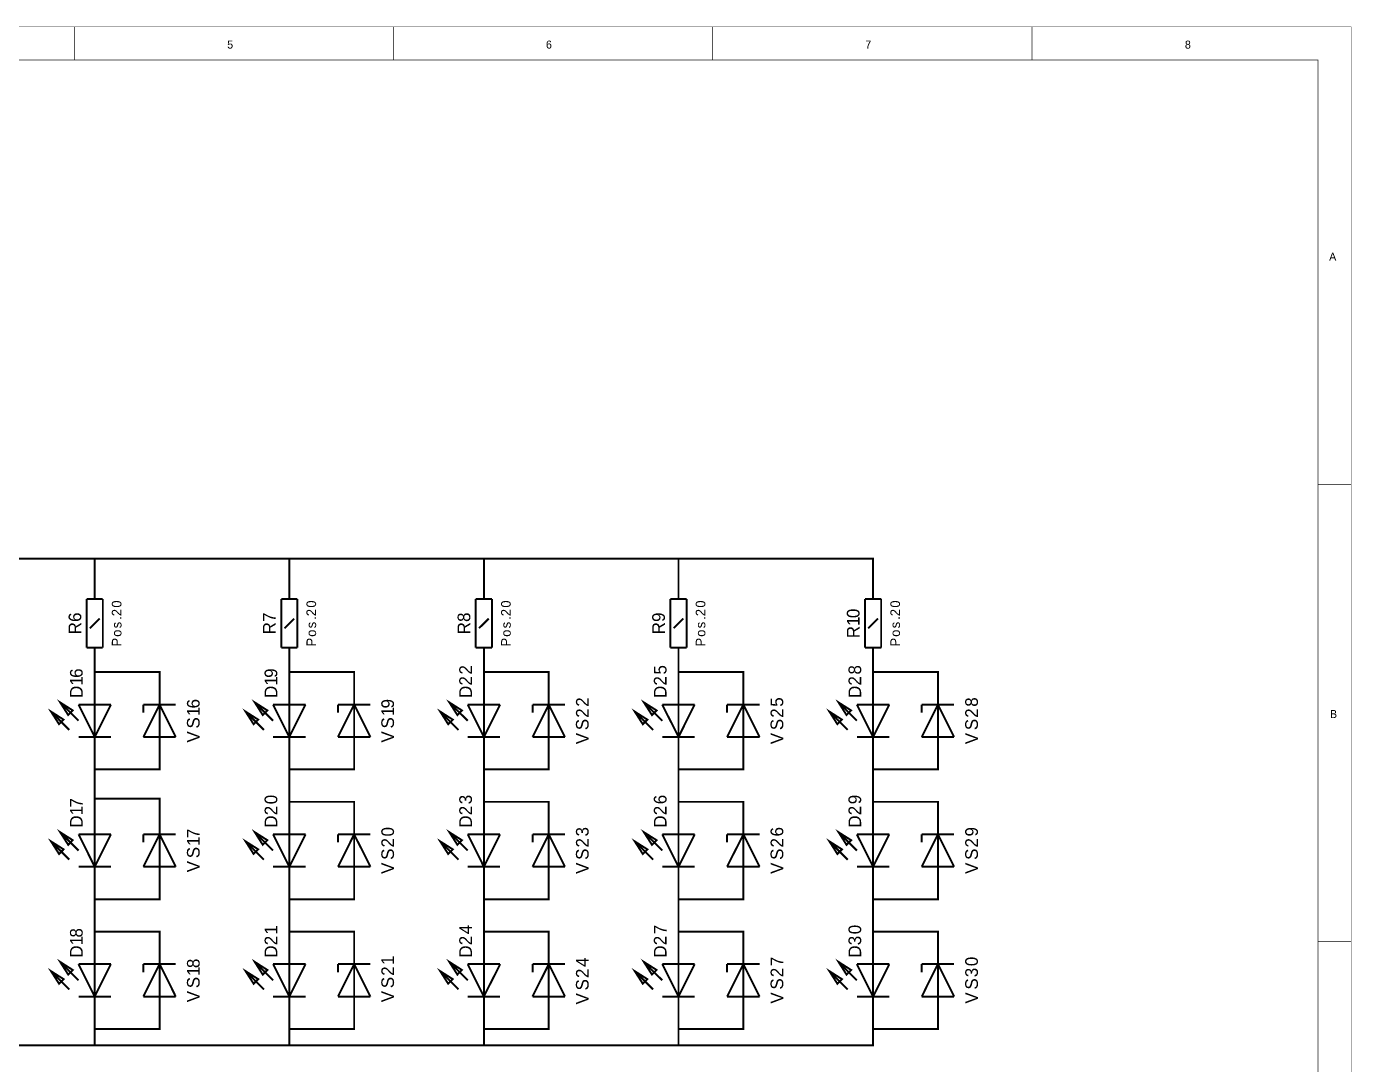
# Model space of a CAD drawing. Header units: millimetres. Extents: x 0 to 15.5, y 0 to 11.1.
# Drawn here: x 7.46 to 15.5, y 4.8 to 11.1 of the extents above; entities that cross this region are included whole.
import ezdxf

# ---------------------------------------------------------------- set-up
doc = ezdxf.new("R2010")
doc.units = ezdxf.units.MM
doc.header["$MEASUREMENT"] = 0
doc.layers.add('Sheet', color=255, linetype='Continuous')

msp = doc.modelspace()

# ---------------------------------------------------------------- linework, layer by layer
at = {"layer": 'Sheet'}
for points, const_width in [([(0.0008, 11.1), (0.0008, 0), (15.5, 0), (15.5, 11.1), (0.0008, 11.1), (0.0008, 11.1)], 0.0039), ([(0.0008, 11.1), (15.5, 11.1), (15.5, 0), (0.0008, 0), (0.0008, 11.1)], 0.0039), ([(0.2013, 10.8995), (0.2013, 0.1997), (15.2995, 0.1997), (15.2995, 10.8995), (0.2013, 10.8995), (0.2013, 10.8995)], 0.0039), ([(0.2013, 10.8995), (15.2995, 10.8995), (15.2995, 0.1997), (0.2013, 0.1997), (0.2013, 10.8995)], 0.0039), ([(7.6644, 7.0008), (7.7132, 6.9243), (7.7408, 6.9523), (7.6644, 7.0008)], 0.0118), ([(7.6644, 7.0008), (7.7132, 6.9243), (7.7408, 6.9523), (7.6644, 7.0008)], 0.0039), ([(8.8456, 7.0008), (8.8941, 6.9243), (8.9221, 6.9523), (8.8456, 7.0008)], 0.0118), ([(8.8456, 7.0008), (8.8941, 6.9243), (8.9221, 6.9523), (8.8456, 7.0008)], 0.0039), ([(10.0265, 7.0008), (10.0753, 6.9243), (10.1029, 6.9523), (10.0265, 7.0008)], 0.0118), ([(10.0265, 7.0008), (10.0753, 6.9243), (10.1029, 6.9523), (10.0265, 7.0008)], 0.0039), ([(11.2073, 7.0008), (11.2562, 6.9243), (11.2842, 6.9523), (11.2073, 7.0008)], 0.0118), ([(11.2073, 7.0008), (11.2562, 6.9243), (11.2842, 6.9523), (11.2073, 7.0008)], 0.0039), ([(12.3886, 7.0008), (12.437, 6.9243), (12.465, 6.9523), (12.3886, 7.0008)], 0.0118), ([(12.3886, 7.0008), (12.437, 6.9243), (12.465, 6.9523), (12.3886, 7.0008)], 0.0039), ([(7.6088, 6.9452), (7.6577, 6.8688), (7.6853, 6.8964), (7.6088, 6.9452)], 0.0118), ([(7.6088, 6.9452), (7.6577, 6.8688), (7.6853, 6.8964), (7.6088, 6.9452)], 0.0039), ([(8.7897, 6.9452), (8.8385, 6.8688), (8.8665, 6.8964), (8.7897, 6.9452)], 0.0118), ([(8.7897, 6.9452), (8.8385, 6.8688), (8.8665, 6.8964), (8.7897, 6.9452)], 0.0039), ([(9.9709, 6.9452), (10.0194, 6.8688), (10.0473, 6.8964), (9.9709, 6.9452)], 0.0118), ([(9.9709, 6.9452), (10.0194, 6.8688), (10.0473, 6.8964), (9.9709, 6.9452)], 0.0039), ([(11.1517, 6.9452), (11.2006, 6.8688), (11.2282, 6.8964), (11.1517, 6.9452)], 0.0118), ([(11.1517, 6.9452), (11.2006, 6.8688), (11.2282, 6.8964), (11.1517, 6.9452)], 0.0039), ([(12.333, 6.9452), (12.3815, 6.8688), (12.4094, 6.8964), (12.333, 6.9452)], 0.0118), ([(12.333, 6.9452), (12.3815, 6.8688), (12.4094, 6.8964), (12.333, 6.9452)], 0.0039), ([(7.6644, 6.2134), (7.7132, 6.1369), (7.7408, 6.1649), (7.6644, 6.2134)], 0.0118), ([(7.6644, 6.2134), (7.7132, 6.1369), (7.7408, 6.1649), (7.6644, 6.2134)], 0.0039), ([(8.8456, 6.2134), (8.8941, 6.1369), (8.9221, 6.1649), (8.8456, 6.2134)], 0.0118), ([(8.8456, 6.2134), (8.8941, 6.1369), (8.9221, 6.1649), (8.8456, 6.2134)], 0.0039), ([(10.0265, 6.2134), (10.0753, 6.1369), (10.1029, 6.1649), (10.0265, 6.2134)], 0.0118), ([(10.0265, 6.2134), (10.0753, 6.1369), (10.1029, 6.1649), (10.0265, 6.2134)], 0.0039), ([(11.2073, 6.2134), (11.2562, 6.1369), (11.2842, 6.1649), (11.2073, 6.2134)], 0.0118), ([(11.2073, 6.2134), (11.2562, 6.1369), (11.2842, 6.1649), (11.2073, 6.2134)], 0.0039), ([(12.3886, 6.2134), (12.437, 6.1369), (12.465, 6.1649), (12.3886, 6.2134)], 0.0118), ([(12.3886, 6.2134), (12.437, 6.1369), (12.465, 6.1649), (12.3886, 6.2134)], 0.0039), ([(7.6088, 6.1578), (7.6577, 6.0814), (7.6853, 6.1093), (7.6088, 6.1578)], 0.0118), ([(7.6088, 6.1578), (7.6577, 6.0814), (7.6853, 6.1093), (7.6088, 6.1578)], 0.0039), ([(8.7897, 6.1578), (8.8385, 6.0814), (8.8665, 6.1093), (8.7897, 6.1578)], 0.0118), ([(8.7897, 6.1578), (8.8385, 6.0814), (8.8665, 6.1093), (8.7897, 6.1578)], 0.0039), ([(9.9709, 6.1578), (10.0194, 6.0814), (10.0473, 6.1093), (9.9709, 6.1578)], 0.0118), ([(9.9709, 6.1578), (10.0194, 6.0814), (10.0473, 6.1093), (9.9709, 6.1578)], 0.0039), ([(11.1517, 6.1578), (11.2006, 6.0814), (11.2282, 6.1093), (11.1517, 6.1578)], 0.0118), ([(11.1517, 6.1578), (11.2006, 6.0814), (11.2282, 6.1093), (11.1517, 6.1578)], 0.0039), ([(12.333, 6.1578), (12.3815, 6.0814), (12.4094, 6.1093), (12.333, 6.1578)], 0.0118), ([(12.333, 6.1578), (12.3815, 6.0814), (12.4094, 6.1093), (12.333, 6.1578)], 0.0039), ([(7.6088, 5.3704), (7.6577, 5.2939), (7.6853, 5.3219), (7.6088, 5.3704)], 0.0118), ([(7.6644, 5.4264), (7.7132, 5.3495), (7.7408, 5.3775), (7.6644, 5.4264)], 0.0118), ([(7.6644, 5.4264), (7.7132, 5.3495), (7.7408, 5.3775), (7.6644, 5.4264)], 0.0039), ([(8.7897, 5.3704), (8.8385, 5.2939), (8.8665, 5.3219), (8.7897, 5.3704)], 0.0118), ([(8.8456, 5.4264), (8.8941, 5.3495), (8.9221, 5.3775), (8.8456, 5.4264)], 0.0118), ([(8.8456, 5.4264), (8.8941, 5.3495), (8.9221, 5.3775), (8.8456, 5.4264)], 0.0039), ([(9.9709, 5.3704), (10.0194, 5.2939), (10.0473, 5.3219), (9.9709, 5.3704)], 0.0118), ([(10.0265, 5.4264), (10.0753, 5.3495), (10.1029, 5.3775), (10.0265, 5.4264)], 0.0118), ([(10.0265, 5.4264), (10.0753, 5.3495), (10.1029, 5.3775), (10.0265, 5.4264)], 0.0039), ([(11.1517, 5.3704), (11.2006, 5.2939), (11.2282, 5.3219), (11.1517, 5.3704)], 0.0118), ([(11.2073, 5.4264), (11.2562, 5.3495), (11.2842, 5.3775), (11.2073, 5.4264)], 0.0118), ([(11.2073, 5.4264), (11.2562, 5.3495), (11.2842, 5.3775), (11.2073, 5.4264)], 0.0039), ([(12.333, 5.3704), (12.3815, 5.2939), (12.4094, 5.3219), (12.333, 5.3704)], 0.0118), ([(12.3886, 5.4264), (12.437, 5.3495), (12.465, 5.3775), (12.3886, 5.4264)], 0.0118), ([(12.3886, 5.4264), (12.437, 5.3495), (12.465, 5.3775), (12.3886, 5.4264)], 0.0039), ([(7.6088, 5.3704), (7.6577, 5.2939), (7.6853, 5.3219), (7.6088, 5.3704)], 0.0039), ([(8.7897, 5.3704), (8.8385, 5.2939), (8.8665, 5.3219), (8.7897, 5.3704)], 0.0039), ([(9.9709, 5.3704), (10.0194, 5.2939), (10.0473, 5.3219), (9.9709, 5.3704)], 0.0039), ([(11.1517, 5.3704), (11.2006, 5.2939), (11.2282, 5.3219), (11.1517, 5.3704)], 0.0039), ([(12.333, 5.3704), (12.3815, 5.2939), (12.4094, 5.3219), (12.333, 5.3704)], 0.0039)]:
    msp.add_lwpolyline(points, close=True, dxfattribs=dict(at, const_width=const_width))
for points, const_width in [([(7.75, 11.1), (7.75, 10.8999)], 0.0039), ([(9.6877, 11.1), (9.6877, 10.8999)], 0.0039), ([(11.625, 11.1), (11.625, 10.8999)], 0.0039), ([(13.5623, 11.1), (13.5623, 10.8999)], 0.0039), ([(15.5, 11.1), (15.2995, 11.1)], 0.0039), ([(15.5, 11.1), (15.5, 10.8995)], 0.0039), ([(15.5, 8.3246), (15.2995, 8.3246)], 0.0039), ([(6.6932, 7.8738), (7.8741, 7.8738), (7.8741, 7.6771)], 0.0118), ([(7.8741, 7.8738), (9.0553, 7.8738), (9.0553, 7.6771)], 0.0118), ([(9.0553, 7.8738), (10.2361, 7.8738), (10.2361, 7.6771)], 0.0118), ([(10.2361, 7.8738), (11.4174, 7.8738), (11.4174, 7.6771)], 0.0118), ([(11.4174, 7.8738), (12.5982, 7.8738), (12.5982, 7.6771)], 0.0118), ([(7.8741, 7.6278), (7.8741, 7.6771)], 0.0118), ([(9.0553, 7.6278), (9.0553, 7.6771)], 0.0118), ([(10.2361, 7.6278), (10.2361, 7.6771)], 0.0118), ([(11.4174, 7.6278), (11.4174, 7.6771)], 0.0118), ([(12.5982, 7.6278), (12.5982, 7.6771)], 0.0118), ([(7.8252, 7.3325), (7.8252, 7.6278)], 0.0118), ([(7.8252, 7.6278), (7.9233, 7.6278)], 0.0118), ([(7.9233, 7.6278), (7.9233, 7.3325)], 0.0118), ([(9.006, 7.3325), (9.006, 7.6278)], 0.0118), ([(9.006, 7.6278), (9.1046, 7.6278)], 0.0118), ([(9.1046, 7.6278), (9.1046, 7.3325)], 0.0118), ([(10.1869, 7.3325), (10.1869, 7.6278)], 0.0118), ([(10.1869, 7.6278), (10.2854, 7.6278)], 0.0118), ([(10.2854, 7.6278), (10.2854, 7.3325)], 0.0118), ([(11.3681, 7.3325), (11.3681, 7.6278)], 0.0118), ([(11.3681, 7.6278), (11.4663, 7.6278)], 0.0118), ([(11.4663, 7.6278), (11.4663, 7.3325)], 0.0118), ([(12.549, 7.3325), (12.549, 7.6278)], 0.0118), ([(12.549, 7.6278), (12.6475, 7.6278)], 0.0118), ([(12.6475, 7.6278), (12.6475, 7.3325)], 0.0118), ([(7.8448, 7.4507), (7.9037, 7.5096)], 0.0118), ([(9.0257, 7.4507), (9.0846, 7.5096)], 0.0118), ([(10.2065, 7.4507), (10.2658, 7.5096)], 0.0118), ([(11.3877, 7.4507), (11.4466, 7.5096)], 0.0118), ([(12.5686, 7.4507), (12.6279, 7.5096)], 0.0118), ([(7.9233, 7.3325), (7.8252, 7.3325)], 0.0118), ([(7.8741, 7.3325), (7.8741, 7.2832)], 0.0118), ([(9.1046, 7.3325), (9.006, 7.3325)], 0.0118), ([(9.0553, 7.3325), (9.0553, 7.2832)], 0.0118), ([(10.2854, 7.3325), (10.1869, 7.3325)], 0.0118), ([(10.2361, 7.3325), (10.2361, 7.2832)], 0.0118), ([(11.4663, 7.3325), (11.3681, 7.3325)], 0.0118), ([(11.4174, 7.3325), (11.4174, 7.2832)], 0.0118), ([(12.6475, 7.3325), (12.549, 7.3325)], 0.0118), ([(12.5982, 7.3325), (12.5982, 7.2832)], 0.0118), ([(7.8741, 7.2832), (7.8741, 7.185), (7.8741, 7.0864)], 0.0118), ([(9.0553, 7.2832), (9.0553, 7.185), (9.0553, 7.0864)], 0.0118), ([(10.2361, 7.2832), (10.2361, 7.185), (10.2361, 7.0864)], 0.0118), ([(11.4174, 7.2832), (11.4174, 7.185), (11.4174, 7.0864)], 0.0118), ([(12.5982, 7.2832), (12.5982, 7.185), (12.5982, 7.0864)], 0.0118), ([(8.2679, 7.0864), (8.2679, 7.185), (7.8741, 7.185)], 0.0118), ([(9.4488, 7.0864), (9.4488, 7.185), (9.0553, 7.185)], 0.0118), ([(10.63, 7.0864), (10.63, 7.185), (10.2361, 7.185)], 0.0118), ([(11.8109, 7.0864), (11.8109, 7.185), (11.4174, 7.185)], 0.0118), ([(12.9917, 7.0864), (12.9917, 7.185), (12.5982, 7.185)], 0.0118), ([(7.8741, 6.9878), (7.8741, 7.0864)], 0.0118), ([(8.2679, 6.9878), (8.2679, 7.0864)], 0.0118), ([(9.0553, 6.9878), (9.0553, 7.0864)], 0.0118), ([(9.4488, 6.9878), (9.4488, 7.0864)], 0.0118), ([(10.2361, 6.9878), (10.2361, 7.0864)], 0.0118), ([(10.63, 6.9878), (10.63, 7.0864)], 0.0118), ([(11.4174, 6.9878), (11.4174, 7.0864)], 0.0118), ([(11.8109, 6.9878), (11.8109, 7.0864)], 0.0118), ([(12.5982, 6.9878), (12.5982, 7.0864)], 0.0118), ([(12.9917, 6.9878), (12.9917, 7.0864)], 0.0118), ([(7.7759, 6.8897), (7.6644, 7.0008)], 0.0118), ([(7.7132, 6.9243), (7.6644, 7.0008)], 0.0118), ([(7.7408, 6.9523), (7.6644, 7.0008)], 0.0118), ([(8.9567, 6.8897), (8.8456, 7.0008)], 0.0118), ([(8.8941, 6.9243), (8.8456, 7.0008)], 0.0118), ([(8.9221, 6.9523), (8.8456, 7.0008)], 0.0118), ([(10.138, 6.8897), (10.0265, 7.0008)], 0.0118), ([(10.0753, 6.9243), (10.0265, 7.0008)], 0.0118), ([(10.1029, 6.9523), (10.0265, 7.0008)], 0.0118), ([(11.3188, 6.8897), (11.2073, 7.0008)], 0.0118), ([(11.2562, 6.9243), (11.2073, 7.0008)], 0.0118), ([(11.2842, 6.9523), (11.2073, 7.0008)], 0.0118), ([(12.4997, 6.8897), (12.3886, 7.0008)], 0.0118), ([(12.437, 6.9243), (12.3886, 7.0008)], 0.0118), ([(12.465, 6.9523), (12.3886, 7.0008)], 0.0118), ([(7.7199, 6.8337), (7.6088, 6.9452)], 0.0118), ([(7.6853, 6.8964), (7.6088, 6.9452)], 0.0118), ([(7.6577, 6.8688), (7.6088, 6.9452)], 0.0118), ([(7.7759, 6.9878), (7.9726, 6.9878)], 0.0118), ([(7.7759, 6.9878), (7.8741, 6.7911)], 0.0118), ([(7.9726, 6.9878), (7.8741, 6.7911)], 0.0118), ([(7.8741, 6.7911), (7.8741, 6.9878)], 0.0118), ([(8.3661, 6.9878), (8.1694, 6.9878)], 0.0118), ([(8.1694, 6.7911), (8.2679, 6.9878)], 0.0118), ([(8.1694, 6.9878), (8.1694, 6.939)], 0.0118), ([(8.2679, 6.7911), (8.2679, 6.9878)], 0.0118), ([(8.2679, 6.9878), (8.3661, 6.7911)], 0.0118), ([(8.9012, 6.8337), (8.7897, 6.9452)], 0.0118), ([(8.8665, 6.8964), (8.7897, 6.9452)], 0.0118), ([(8.8385, 6.8688), (8.7897, 6.9452)], 0.0118), ([(8.9567, 6.9878), (9.1535, 6.9878)], 0.0118), ([(8.9567, 6.9878), (9.0553, 6.7911)], 0.0118), ([(9.1535, 6.9878), (9.0553, 6.7911)], 0.0118), ([(9.0553, 6.7911), (9.0553, 6.9878)], 0.0118), ([(9.5474, 6.9878), (9.3506, 6.9878)], 0.0118), ([(9.3506, 6.7911), (9.4488, 6.9878)], 0.0118), ([(9.3506, 6.9878), (9.3506, 6.939)], 0.0118), ([(9.4488, 6.7911), (9.4488, 6.9878)], 0.0118), ([(9.4488, 6.9878), (9.5474, 6.7911)], 0.0118), ([(10.082, 6.8337), (9.9709, 6.9452)], 0.0118), ([(10.0473, 6.8964), (9.9709, 6.9452)], 0.0118), ([(10.0194, 6.8688), (9.9709, 6.9452)], 0.0118), ([(10.138, 6.9878), (10.3347, 6.9878)], 0.0118), ([(10.138, 6.9878), (10.2361, 6.7911)], 0.0118), ([(10.3347, 6.9878), (10.2361, 6.7911)], 0.0118), ([(10.2361, 6.7911), (10.2361, 6.9878)], 0.0118), ([(10.7282, 6.9878), (10.5315, 6.9878)], 0.0118), ([(10.5315, 6.7911), (10.63, 6.9878)], 0.0118), ([(10.5315, 6.9878), (10.5315, 6.939)], 0.0118), ([(10.63, 6.7911), (10.63, 6.9878)], 0.0118), ([(10.63, 6.9878), (10.7282, 6.7911)], 0.0118), ([(11.2633, 6.8337), (11.1517, 6.9452)], 0.0118), ([(11.2282, 6.8964), (11.1517, 6.9452)], 0.0118), ([(11.2006, 6.8688), (11.1517, 6.9452)], 0.0118), ([(11.3188, 6.9878), (11.5156, 6.9878)], 0.0118), ([(11.3188, 6.9878), (11.4174, 6.7911)], 0.0118), ([(11.5156, 6.9878), (11.4174, 6.7911)], 0.0118), ([(11.4174, 6.7911), (11.4174, 6.9878)], 0.0118), ([(11.9095, 6.9878), (11.7123, 6.9878)], 0.0118), ([(11.7123, 6.7911), (11.8109, 6.9878)], 0.0118), ([(11.7123, 6.9878), (11.7123, 6.939)], 0.0118), ([(11.8109, 6.7911), (11.8109, 6.9878)], 0.0118), ([(11.8109, 6.9878), (11.9095, 6.7911)], 0.0118), ([(12.4441, 6.8337), (12.333, 6.9452)], 0.0118), ([(12.4094, 6.8964), (12.333, 6.9452)], 0.0118), ([(12.3815, 6.8688), (12.333, 6.9452)], 0.0118), ([(12.4997, 6.9878), (12.6968, 6.9878)], 0.0118), ([(12.4997, 6.9878), (12.5982, 6.7911)], 0.0118), ([(12.6968, 6.9878), (12.5982, 6.7911)], 0.0118), ([(12.5982, 6.7911), (12.5982, 6.9878)], 0.0118), ([(13.0903, 6.9878), (12.8936, 6.9878)], 0.0118), ([(12.8936, 6.7911), (12.9917, 6.9878)], 0.0118), ([(12.8936, 6.9878), (12.8936, 6.939)], 0.0118), ([(12.9917, 6.7911), (12.9917, 6.9878)], 0.0118), ([(12.9917, 6.9878), (13.0903, 6.7911)], 0.0118), ([(7.7759, 6.7911), (7.9726, 6.7911)], 0.0118), ([(7.8741, 6.7911), (7.8741, 6.6929)], 0.0118), ([(8.3661, 6.7911), (8.1694, 6.7911)], 0.0118), ([(8.2679, 6.7911), (8.2679, 6.6929)], 0.0118), ([(8.9567, 6.7911), (9.1535, 6.7911)], 0.0118), ([(9.0553, 6.7911), (9.0553, 6.6929)], 0.0118), ([(9.5474, 6.7911), (9.3506, 6.7911)], 0.0118), ([(9.4488, 6.7911), (9.4488, 6.6929)], 0.0118), ([(10.138, 6.7911), (10.3347, 6.7911)], 0.0118), ([(10.2361, 6.7911), (10.2361, 6.6929)], 0.0118), ([(10.7282, 6.7911), (10.5315, 6.7911)], 0.0118), ([(10.63, 6.7911), (10.63, 6.6929)], 0.0118), ([(11.3188, 6.7911), (11.5156, 6.7911)], 0.0118), ([(11.4174, 6.7911), (11.4174, 6.6929)], 0.0118), ([(11.9095, 6.7911), (11.7123, 6.7911)], 0.0118), ([(11.8109, 6.7911), (11.8109, 6.6929)], 0.0118), ([(12.4997, 6.7911), (12.6968, 6.7911)], 0.0118), ([(12.5982, 6.7911), (12.5982, 6.6929)], 0.0118), ([(13.0903, 6.7911), (12.8936, 6.7911)], 0.0118), ([(12.9917, 6.7911), (12.9917, 6.6929)], 0.0118), ([(8.2679, 6.6929), (8.2679, 6.5943), (7.8741, 6.5943)], 0.0118), ([(7.8741, 6.6929), (7.8741, 6.5943), (7.8741, 6.4172), (7.8741, 6.299)], 0.0118), ([(9.4488, 6.6929), (9.4488, 6.5943), (9.0553, 6.5943)], 0.0118), ([(9.0553, 6.6929), (9.0553, 6.5943), (9.0553, 6.3976), (9.0553, 6.299)], 0.0118), ([(10.63, 6.6929), (10.63, 6.5943), (10.2361, 6.5943)], 0.0118), ([(10.2361, 6.299), (10.2361, 6.3976), (10.2361, 6.5943), (10.2361, 6.6929)], 0.0118), ([(11.8109, 6.6929), (11.8109, 6.5943), (11.4174, 6.5943)], 0.0118), ([(11.4174, 6.6929), (11.4174, 6.5943), (11.4174, 6.3976), (11.4174, 6.299)], 0.0118), ([(12.9917, 6.6929), (12.9917, 6.5943), (12.5982, 6.5943)], 0.0118), ([(12.5982, 6.6929), (12.5982, 6.5943), (12.5982, 6.3976), (12.5982, 6.299)], 0.0118), ([(8.2679, 6.299), (8.2679, 6.4172), (7.8741, 6.4172)], 0.0118), ([(9.4488, 6.299), (9.4488, 6.3976), (9.0553, 6.3976)], 0.0118), ([(10.63, 6.299), (10.63, 6.3976), (10.2361, 6.3976)], 0.0118), ([(11.8109, 6.299), (11.8109, 6.3976), (11.4174, 6.3976)], 0.0118), ([(12.9917, 6.299), (12.9917, 6.3976), (12.5982, 6.3976)], 0.0118), ([(7.8741, 6.2004), (7.8741, 6.299)], 0.0118), ([(8.2679, 6.2004), (8.2679, 6.299)], 0.0118), ([(9.0553, 6.2004), (9.0553, 6.299)], 0.0118), ([(9.4488, 6.2004), (9.4488, 6.299)], 0.0118), ([(10.2361, 6.2004), (10.2361, 6.299)], 0.0118), ([(10.63, 6.2004), (10.63, 6.299)], 0.0118), ([(11.4174, 6.2004), (11.4174, 6.299)], 0.0118), ([(11.8109, 6.2004), (11.8109, 6.299)], 0.0118), ([(12.5982, 6.2004), (12.5982, 6.299)], 0.0118), ([(12.9917, 6.2004), (12.9917, 6.299)], 0.0118), ([(7.7759, 6.1022), (7.6644, 6.2134)], 0.0118), ([(7.7132, 6.1369), (7.6644, 6.2134)], 0.0118), ([(7.7408, 6.1649), (7.6644, 6.2134)], 0.0118), ([(7.7759, 6.2004), (7.9726, 6.2004)], 0.0118), ([(7.7759, 6.2004), (7.8741, 6.0037)], 0.0118), ([(7.9726, 6.2004), (7.8741, 6.0037)], 0.0118), ([(7.8741, 6.0037), (7.8741, 6.2004)], 0.0118), ([(8.3661, 6.2004), (8.1694, 6.2004)], 0.0118), ([(8.1694, 6.0037), (8.2679, 6.2004)], 0.0118), ([(8.1694, 6.2004), (8.1694, 6.1515)], 0.0118), ([(8.2679, 6.0037), (8.2679, 6.2004)], 0.0118), ([(8.2679, 6.2004), (8.3661, 6.0037)], 0.0118), ([(8.9567, 6.1022), (8.8456, 6.2134)], 0.0118), ([(8.8941, 6.1369), (8.8456, 6.2134)], 0.0118), ([(8.9221, 6.1649), (8.8456, 6.2134)], 0.0118), ([(8.9567, 6.2004), (9.1535, 6.2004)], 0.0118), ([(8.9567, 6.2004), (9.0553, 6.0037)], 0.0118), ([(9.1535, 6.2004), (9.0553, 6.0037)], 0.0118), ([(9.0553, 6.0037), (9.0553, 6.2004)], 0.0118), ([(9.5474, 6.2004), (9.3506, 6.2004)], 0.0118), ([(9.3506, 6.0037), (9.4488, 6.2004)], 0.0118), ([(9.3506, 6.2004), (9.3506, 6.1515)], 0.0118), ([(9.4488, 6.0037), (9.4488, 6.2004)], 0.0118), ([(9.4488, 6.2004), (9.5474, 6.0037)], 0.0118), ([(10.138, 6.1022), (10.0265, 6.2134)], 0.0118), ([(10.0753, 6.1369), (10.0265, 6.2134)], 0.0118), ([(10.1029, 6.1649), (10.0265, 6.2134)], 0.0118), ([(10.138, 6.2004), (10.3347, 6.2004)], 0.0118), ([(10.138, 6.2004), (10.2361, 6.0037)], 0.0118), ([(10.3347, 6.2004), (10.2361, 6.0037)], 0.0118), ([(10.2361, 6.0037), (10.2361, 6.2004)], 0.0118), ([(10.7282, 6.2004), (10.5315, 6.2004)], 0.0118), ([(10.5315, 6.0037), (10.63, 6.2004)], 0.0118), ([(10.5315, 6.2004), (10.5315, 6.1515)], 0.0118), ([(10.63, 6.0037), (10.63, 6.2004)], 0.0118), ([(10.63, 6.2004), (10.7282, 6.0037)], 0.0118), ([(11.3188, 6.1022), (11.2073, 6.2134)], 0.0118), ([(11.2562, 6.1369), (11.2073, 6.2134)], 0.0118), ([(11.2842, 6.1649), (11.2073, 6.2134)], 0.0118), ([(11.3188, 6.2004), (11.5156, 6.2004)], 0.0118), ([(11.3188, 6.2004), (11.4174, 6.0037)], 0.0118), ([(11.5156, 6.2004), (11.4174, 6.0037)], 0.0118), ([(11.4174, 6.0037), (11.4174, 6.2004)], 0.0118), ([(11.9095, 6.2004), (11.7123, 6.2004)], 0.0118), ([(11.7123, 6.0037), (11.8109, 6.2004)], 0.0118), ([(11.7123, 6.2004), (11.7123, 6.1515)], 0.0118), ([(11.8109, 6.0037), (11.8109, 6.2004)], 0.0118), ([(11.8109, 6.2004), (11.9095, 6.0037)], 0.0118), ([(12.4997, 6.1022), (12.3886, 6.2134)], 0.0118), ([(12.437, 6.1369), (12.3886, 6.2134)], 0.0118), ([(12.465, 6.1649), (12.3886, 6.2134)], 0.0118), ([(12.4997, 6.2004), (12.6968, 6.2004)], 0.0118), ([(12.4997, 6.2004), (12.5982, 6.0037)], 0.0118), ([(12.6968, 6.2004), (12.5982, 6.0037)], 0.0118), ([(12.5982, 6.0037), (12.5982, 6.2004)], 0.0118), ([(13.0903, 6.2004), (12.8936, 6.2004)], 0.0118), ([(12.8936, 6.0037), (12.9917, 6.2004)], 0.0118), ([(12.8936, 6.2004), (12.8936, 6.1515)], 0.0118), ([(12.9917, 6.0037), (12.9917, 6.2004)], 0.0118), ([(12.9917, 6.2004), (13.0903, 6.0037)], 0.0118), ([(7.7199, 6.0467), (7.6088, 6.1578)], 0.0118), ([(7.6853, 6.1093), (7.6088, 6.1578)], 0.0118), ([(7.6577, 6.0814), (7.6088, 6.1578)], 0.0118), ([(8.9012, 6.0467), (8.7897, 6.1578)], 0.0118), ([(8.8665, 6.1093), (8.7897, 6.1578)], 0.0118), ([(8.8385, 6.0814), (8.7897, 6.1578)], 0.0118), ([(10.082, 6.0467), (9.9709, 6.1578)], 0.0118), ([(10.0473, 6.1093), (9.9709, 6.1578)], 0.0118), ([(10.0194, 6.0814), (9.9709, 6.1578)], 0.0118), ([(11.2633, 6.0467), (11.1517, 6.1578)], 0.0118), ([(11.2282, 6.1093), (11.1517, 6.1578)], 0.0118), ([(11.2006, 6.0814), (11.1517, 6.1578)], 0.0118), ([(12.4441, 6.0467), (12.333, 6.1578)], 0.0118), ([(12.4094, 6.1093), (12.333, 6.1578)], 0.0118), ([(12.3815, 6.0814), (12.333, 6.1578)], 0.0118), ([(7.7759, 6.0037), (7.9726, 6.0037)], 0.0118), ([(7.8741, 6.0037), (7.8741, 5.9055)], 0.0118), ([(8.3661, 6.0037), (8.1694, 6.0037)], 0.0118), ([(8.2679, 6.0037), (8.2679, 5.9055)], 0.0118), ([(8.9567, 6.0037), (9.1535, 6.0037)], 0.0118), ([(9.0553, 6.0037), (9.0553, 5.9055)], 0.0118), ([(9.5474, 6.0037), (9.3506, 6.0037)], 0.0118), ([(9.4488, 6.0037), (9.4488, 5.9055)], 0.0118), ([(10.138, 6.0037), (10.3347, 6.0037)], 0.0118), ([(10.2361, 6.0037), (10.2361, 5.9055)], 0.0118), ([(10.7282, 6.0037), (10.5315, 6.0037)], 0.0118), ([(10.63, 6.0037), (10.63, 5.9055)], 0.0118), ([(11.3188, 6.0037), (11.5156, 6.0037)], 0.0118), ([(11.4174, 6.0037), (11.4174, 5.9055)], 0.0118), ([(11.9095, 6.0037), (11.7123, 6.0037)], 0.0118), ([(11.8109, 6.0037), (11.8109, 5.9055)], 0.0118), ([(12.4997, 6.0037), (12.6968, 6.0037)], 0.0118), ([(12.5982, 6.0037), (12.5982, 5.9055)], 0.0118), ([(13.0903, 6.0037), (12.8936, 6.0037)], 0.0118), ([(12.9917, 6.0037), (12.9917, 5.9055)], 0.0118), ([(8.2679, 5.9055), (8.2679, 5.8069), (7.8741, 5.8069)], 0.0118), ([(7.8741, 5.9055), (7.8741, 5.8069), (7.8741, 5.6102), (7.8741, 5.5116)], 0.0118), ([(9.4488, 5.9055), (9.4488, 5.8069), (9.0553, 5.8069)], 0.0118), ([(9.0553, 5.9055), (9.0553, 5.8069), (9.0553, 5.6102), (9.0553, 5.5116)], 0.0118), ([(10.63, 5.9055), (10.63, 5.8069), (10.2361, 5.8069)], 0.0118), ([(10.2361, 5.9055), (10.2361, 5.8069), (10.2361, 5.6102), (10.2361, 5.5116)], 0.0118), ([(11.8109, 5.9055), (11.8109, 5.8069), (11.4174, 5.8069)], 0.0118), ([(11.4174, 5.9055), (11.4174, 5.8069), (11.4174, 5.6102), (11.4174, 5.5116)], 0.0118), ([(12.9917, 5.9055), (12.9917, 5.8069), (12.5982, 5.8069)], 0.0118), ([(12.5982, 5.9055), (12.5982, 5.8069), (12.5982, 5.6102), (12.5982, 5.5116)], 0.0118), ([(8.2679, 5.5116), (8.2679, 5.6102), (7.8741, 5.6102)], 0.0118), ([(9.4488, 5.5116), (9.4488, 5.6102), (9.0553, 5.6102)], 0.0118), ([(10.63, 5.5116), (10.63, 5.6102), (10.2361, 5.6102)], 0.0118), ([(11.8109, 5.5116), (11.8109, 5.6102), (11.4174, 5.6102)], 0.0118), ([(12.9917, 5.5116), (12.9917, 5.6102), (12.5982, 5.6102)], 0.0118), ([(15.5, 5.55), (15.2995, 5.55)], 0.0039), ([(7.8741, 5.413), (7.8741, 5.5116)], 0.0118), ([(8.2679, 5.413), (8.2679, 5.5116)], 0.0118), ([(9.0553, 5.413), (9.0553, 5.5116)], 0.0118), ([(9.4488, 5.413), (9.4488, 5.5116)], 0.0118), ([(10.2361, 5.413), (10.2361, 5.5116)], 0.0118), ([(10.63, 5.413), (10.63, 5.5116)], 0.0118), ([(11.4174, 5.413), (11.4174, 5.5116)], 0.0118), ([(11.8109, 5.413), (11.8109, 5.5116)], 0.0118), ([(12.5982, 5.413), (12.5982, 5.5116)], 0.0118), ([(12.9917, 5.413), (12.9917, 5.5116)], 0.0118), ([(7.7759, 5.3148), (7.6644, 5.4259)], 0.0118), ([(7.7132, 5.3495), (7.6644, 5.4259)], 0.0118), ([(7.7408, 5.3775), (7.6644, 5.4259)], 0.0118), ([(7.7759, 5.413), (7.9726, 5.413)], 0.0118), ([(7.7759, 5.413), (7.8741, 5.2162)], 0.0118), ([(7.9726, 5.413), (7.8741, 5.2162)], 0.0118), ([(7.8741, 5.2162), (7.8741, 5.413)], 0.0118), ([(8.3661, 5.413), (8.1694, 5.413)], 0.0118), ([(8.1694, 5.2162), (8.2679, 5.413)], 0.0118), ([(8.1694, 5.413), (8.1694, 5.3641)], 0.0118), ([(8.2679, 5.2162), (8.2679, 5.413)], 0.0118), ([(8.2679, 5.413), (8.3661, 5.2162)], 0.0118), ([(8.9567, 5.3148), (8.8456, 5.4259)], 0.0118), ([(8.8941, 5.3495), (8.8456, 5.4259)], 0.0118), ([(8.9221, 5.3775), (8.8456, 5.4259)], 0.0118), ([(8.9567, 5.413), (9.1535, 5.413)], 0.0118), ([(8.9567, 5.413), (9.0553, 5.2162)], 0.0118), ([(9.1535, 5.413), (9.0553, 5.2162)], 0.0118), ([(9.0553, 5.2162), (9.0553, 5.413)], 0.0118), ([(9.5474, 5.413), (9.3506, 5.413)], 0.0118), ([(9.3506, 5.2162), (9.4488, 5.413)], 0.0118), ([(9.3506, 5.413), (9.3506, 5.3641)], 0.0118), ([(9.4488, 5.2162), (9.4488, 5.413)], 0.0118), ([(9.4488, 5.413), (9.5474, 5.2162)], 0.0118), ([(10.138, 5.3148), (10.0265, 5.4259)], 0.0118), ([(10.0753, 5.3495), (10.0265, 5.4259)], 0.0118), ([(10.1029, 5.3775), (10.0265, 5.4259)], 0.0118), ([(10.138, 5.413), (10.3347, 5.413)], 0.0118), ([(10.138, 5.413), (10.2361, 5.2162)], 0.0118), ([(10.3347, 5.413), (10.2361, 5.2162)], 0.0118), ([(10.2361, 5.2162), (10.2361, 5.413)], 0.0118), ([(10.7282, 5.413), (10.5315, 5.413)], 0.0118), ([(10.5315, 5.2162), (10.63, 5.413)], 0.0118), ([(10.5315, 5.413), (10.5315, 5.3641)], 0.0118), ([(10.63, 5.2162), (10.63, 5.413)], 0.0118), ([(10.63, 5.413), (10.7282, 5.2162)], 0.0118), ([(11.3188, 5.3148), (11.2073, 5.4259)], 0.0118), ([(11.2562, 5.3495), (11.2073, 5.4259)], 0.0118), ([(11.2842, 5.3775), (11.2073, 5.4259)], 0.0118), ([(11.3188, 5.413), (11.5156, 5.413)], 0.0118), ([(11.3188, 5.413), (11.4174, 5.2162)], 0.0118), ([(11.5156, 5.413), (11.4174, 5.2162)], 0.0118), ([(11.4174, 5.2162), (11.4174, 5.413)], 0.0118), ([(11.9095, 5.413), (11.7123, 5.413)], 0.0118), ([(11.7123, 5.2162), (11.8109, 5.413)], 0.0118), ([(11.7123, 5.413), (11.7123, 5.3641)], 0.0118), ([(11.8109, 5.2162), (11.8109, 5.413)], 0.0118), ([(11.8109, 5.413), (11.9095, 5.2162)], 0.0118), ([(12.4997, 5.3148), (12.3886, 5.4259)], 0.0118), ([(12.437, 5.3495), (12.3886, 5.4259)], 0.0118), ([(12.465, 5.3775), (12.3886, 5.4259)], 0.0118), ([(12.4997, 5.413), (12.6968, 5.413)], 0.0118), ([(12.4997, 5.413), (12.5982, 5.2162)], 0.0118), ([(12.6968, 5.413), (12.5982, 5.2162)], 0.0118), ([(12.5982, 5.2162), (12.5982, 5.413)], 0.0118), ([(13.0903, 5.413), (12.8936, 5.413)], 0.0118), ([(12.8936, 5.2162), (12.9917, 5.413)], 0.0118), ([(12.8936, 5.413), (12.8936, 5.3641)], 0.0118), ([(12.9917, 5.2162), (12.9917, 5.413)], 0.0118), ([(12.9917, 5.413), (13.0903, 5.2162)], 0.0118), ([(7.7199, 5.2593), (7.6088, 5.3704)], 0.0118), ([(7.6853, 5.3219), (7.6088, 5.3704)], 0.0118), ([(7.6577, 5.2939), (7.6088, 5.3704)], 0.0118), ([(8.9012, 5.2593), (8.7897, 5.3704)], 0.0118), ([(8.8665, 5.3219), (8.7897, 5.3704)], 0.0118), ([(8.8385, 5.2939), (8.7897, 5.3704)], 0.0118), ([(10.082, 5.2593), (9.9709, 5.3704)], 0.0118), ([(10.0473, 5.3219), (9.9709, 5.3704)], 0.0118), ([(10.0194, 5.2939), (9.9709, 5.3704)], 0.0118), ([(11.2633, 5.2593), (11.1517, 5.3704)], 0.0118), ([(11.2282, 5.3219), (11.1517, 5.3704)], 0.0118), ([(11.2006, 5.2939), (11.1517, 5.3704)], 0.0118), ([(12.4441, 5.2593), (12.333, 5.3704)], 0.0118), ([(12.4094, 5.3219), (12.333, 5.3704)], 0.0118), ([(12.3815, 5.2939), (12.333, 5.3704)], 0.0118), ([(7.7759, 5.2162), (7.9726, 5.2162)], 0.0118), ([(7.8741, 5.2162), (7.8741, 5.1181)], 0.0118), ([(8.3661, 5.2162), (8.1694, 5.2162)], 0.0118), ([(8.2679, 5.2162), (8.2679, 5.1181)], 0.0118), ([(8.9567, 5.2162), (9.1535, 5.2162)], 0.0118), ([(9.0553, 5.2162), (9.0553, 5.1181)], 0.0118), ([(9.5474, 5.2162), (9.3506, 5.2162)], 0.0118), ([(9.4488, 5.2162), (9.4488, 5.1181)], 0.0118), ([(10.138, 5.2162), (10.3347, 5.2162)], 0.0118), ([(10.2361, 5.2162), (10.2361, 5.1181)], 0.0118), ([(10.7282, 5.2162), (10.5315, 5.2162)], 0.0118), ([(10.63, 5.2162), (10.63, 5.1181)], 0.0118), ([(11.3188, 5.2162), (11.5156, 5.2162)], 0.0118), ([(11.4174, 5.2162), (11.4174, 5.1181)], 0.0118), ([(11.9095, 5.2162), (11.7123, 5.2162)], 0.0118), ([(11.8109, 5.2162), (11.8109, 5.1181)], 0.0118), ([(12.4997, 5.2162), (12.6968, 5.2162)], 0.0118), ([(12.5982, 5.2162), (12.5982, 5.1181)], 0.0118), ([(13.0903, 5.2162), (12.8936, 5.2162)], 0.0118), ([(12.9917, 5.2162), (12.9917, 5.1181)], 0.0118), ([(6.6932, 5.1181), (6.6932, 5.0195), (6.6932, 4.9209), (7.8741, 4.9209)], 0.0118), ([(7.8741, 5.1181), (7.8741, 5.0195), (7.8741, 4.9209), (9.0553, 4.9209)], 0.0118), ([(8.2679, 5.1181), (8.2679, 5.0195), (7.8741, 5.0195)], 0.0118), ([(9.0553, 5.1181), (9.0553, 5.0195), (9.0553, 4.9209), (10.2361, 4.9209)], 0.0118), ([(9.4488, 5.1181), (9.4488, 5.0195), (9.0553, 5.0195)], 0.0118), ([(10.2361, 5.1181), (10.2361, 5.0195), (10.2361, 4.9209), (11.4174, 4.9209)], 0.0118), ([(10.63, 5.1181), (10.63, 5.0195), (10.2361, 5.0195)], 0.0118), ([(11.4174, 5.1181), (11.4174, 5.0195), (11.4174, 4.9209), (12.5982, 4.9209), (12.5982, 5.0195), (12.5982, 5.1181)], 0.0118), ([(11.8109, 5.1181), (11.8109, 5.0195), (11.4174, 5.0195)], 0.0118), ([(12.9917, 5.1181), (12.9917, 5.0195), (12.5982, 5.0195)], 0.0118)]:
    msp.add_lwpolyline(points, dxfattribs=dict(at, const_width=const_width))

# ---------------------------------------------------------------- texts
for s, p in [('5', (8.6781, 10.968)), ('6', (10.6129, 10.968)), ('7', (12.551, 10.968)), ('8', (14.4908, 10.968)), ('A', (15.3663, 9.6814)), ('B', (15.3713, 6.906))]:
    msp.add_text(s, height=0.0485, dxfattribs=at).set_placement(p)
for s, height, p in [('0', 0.0585, (8.0365, 7.576)), ('2', 0.0585, (8.0365, 7.5242)), ('0', 0.0585, (9.2178, 7.576)), ('2', 0.0585, (9.2178, 7.5242)), ('0', 0.0585, (10.3991, 7.576)), ('2', 0.0585, (10.3991, 7.5242)), ('0', 0.0585, (11.5803, 7.576)), ('2', 0.0585, (11.5803, 7.5242)), ('0', 0.0769, (12.516, 7.5125)), ('0', 0.0585, (12.7616, 7.576)), ('2', 0.0585, (12.7616, 7.5242)), ('6', 0.0769, (7.7926, 7.4891)), ('R', 0.0769, (7.7926, 7.4139)), ('s', 0.0585, (8.0365, 7.4507)), ('.', 0.0585, (8.0365, 7.5025)), ('7', 0.0769, (8.9722, 7.4891)), ('R', 0.0769, (8.9722, 7.4139)), ('s', 0.0585, (9.2178, 7.4507)), ('.', 0.0585, (9.2178, 7.5025)), ('8', 0.0769, (10.1534, 7.4891)), ('R', 0.0769, (10.1534, 7.4139)), ('s', 0.0585, (10.3991, 7.4507)), ('.', 0.0585, (10.3991, 7.5025)), ('9', 0.0769, (11.3347, 7.4891)), ('R', 0.0769, (11.3347, 7.4139)), ('s', 0.0585, (11.5803, 7.4507)), ('.', 0.0585, (11.5803, 7.5025)), ('1', 0.0769, (12.516, 7.4657)), ('s', 0.0585, (12.7616, 7.4507)), ('.', 0.0585, (12.7616, 7.5025)), ('o', 0.0585, (8.0365, 7.3989)), ('o', 0.0585, (9.2178, 7.3989)), ('o', 0.0585, (10.3991, 7.3989)), ('o', 0.0585, (11.5803, 7.3989)), ('R', 0.0769, (12.516, 7.3905)), ('o', 0.0585, (12.7616, 7.3989)), ('P', 0.0585, (8.0365, 7.3404)), ('P', 0.0585, (9.2178, 7.3404)), ('P', 0.0585, (10.3991, 7.3404)), ('P', 0.0585, (11.5803, 7.3404)), ('P', 0.0585, (12.7616, 7.3404)), ('6', 0.0769, (7.801, 7.1499)), ('9', 0.0769, (8.9822, 7.1499)), ('2', 0.0769, (10.1635, 7.17)), ('5', 0.0769, (11.3447, 7.17)), ('8', 0.0769, (12.526, 7.17)), ('1', 0.0769, (7.801, 7.1031)), ('D', 0.0769, (7.801, 7.0279)), ('1', 0.0769, (8.9822, 7.1031)), ('D', 0.0769, (8.9822, 7.0279)), ('2', 0.0769, (10.1635, 7.1031)), ('D', 0.0769, (10.1635, 7.0279)), ('2', 0.0769, (11.3447, 7.1031)), ('D', 0.0769, (11.3447, 7.0279)), ('2', 0.0769, (12.526, 7.1031)), ('D', 0.0769, (12.526, 7.0279)), ('6', 0.0769, (8.511, 6.9644)), ('9', 0.0769, (9.6906, 6.9644)), ('2', 0.0769, (10.8719, 6.9745)), ('5', 0.0769, (12.0531, 6.9745)), ('8', 0.0769, (13.2344, 6.9745)), ('1', 0.0769, (8.511, 6.9177)), ('1', 0.0769, (9.6906, 6.9177)), ('2', 0.0769, (10.8719, 6.9076)), ('2', 0.0769, (12.0531, 6.9076)), ('2', 0.0769, (13.2344, 6.9076)), ('S', 0.0769, (8.511, 6.8425)), ('S', 0.0769, (9.6906, 6.8425)), ('S', 0.0769, (10.8719, 6.8324)), ('S', 0.0769, (12.0531, 6.8324)), ('S', 0.0769, (13.2344, 6.8324)), ('V', 0.0769, (8.511, 6.7572)), ('V', 0.0769, (9.6906, 6.7572)), ('V', 0.0769, (10.8719, 6.7472)), ('V', 0.0769, (12.0531, 6.7472)), ('V', 0.0769, (13.2344, 6.7472)), ('0', 0.0769, (8.9822, 6.383)), ('3', 0.0769, (10.1635, 6.383)), ('6', 0.0769, (11.3447, 6.383)), ('9', 0.0769, (12.526, 6.383)), ('7', 0.0769, (7.801, 6.3629)), ('1', 0.0769, (7.801, 6.3161)), ('2', 0.0769, (8.9822, 6.3161)), ('2', 0.0769, (10.1635, 6.3161)), ('2', 0.0769, (11.3447, 6.3161)), ('2', 0.0769, (12.526, 6.3161)), ('D', 0.0769, (7.801, 6.2409)), ('D', 0.0769, (8.9822, 6.2409)), ('D', 0.0769, (10.1635, 6.2409)), ('D', 0.0769, (11.3447, 6.2409)), ('D', 0.0769, (12.526, 6.2409)), ('7', 0.0769, (8.511, 6.1774)), ('0', 0.0769, (9.6906, 6.1875)), ('3', 0.0769, (10.8719, 6.1875)), ('6', 0.0769, (12.0531, 6.1875)), ('9', 0.0769, (13.2344, 6.1875)), ('S', 0.0769, (8.511, 6.0555)), ('1', 0.0769, (8.511, 6.1306)), ('2', 0.0769, (9.6906, 6.1206)), ('2', 0.0769, (10.8719, 6.1206)), ('2', 0.0769, (12.0531, 6.1206)), ('2', 0.0769, (13.2344, 6.1206)), ('V', 0.0769, (8.511, 5.9702)), ('S', 0.0769, (9.6906, 6.0454)), ('S', 0.0769, (10.8719, 6.0454)), ('S', 0.0769, (12.0531, 6.0454)), ('S', 0.0769, (13.2344, 6.0454)), ('V', 0.0769, (9.6906, 5.9602)), ('V', 0.0769, (10.8719, 5.9602)), ('V', 0.0769, (12.0531, 5.9602)), ('V', 0.0769, (13.2344, 5.9602)), ('1', 0.0769, (8.9822, 5.5926)), ('4', 0.0769, (10.1635, 5.5943)), ('7', 0.0769, (11.3447, 5.5943)), ('0', 0.0769, (12.526, 5.5943)), ('8', 0.0769, (7.801, 5.5742)), ('1', 0.0769, (7.801, 5.5274)), ('2', 0.0769, (8.9822, 5.5274)), ('2', 0.0769, (10.1635, 5.5274)), ('2', 0.0769, (11.3447, 5.5274)), ('3', 0.0769, (12.526, 5.5274)), ('D', 0.0769, (7.801, 5.4523)), ('D', 0.0769, (8.9822, 5.4523)), ('D', 0.0769, (10.1635, 5.4523)), ('D', 0.0769, (11.3447, 5.4523)), ('D', 0.0769, (12.526, 5.4523)), ('8', 0.0769, (8.511, 5.3888)), ('1', 0.0769, (8.511, 5.342)), ('2', 0.0769, (9.6906, 5.342)), ('1', 0.0769, (9.6906, 5.4071)), ('4', 0.0769, (10.8719, 5.3954)), ('7', 0.0769, (12.0531, 5.4005)), ('0', 0.0769, (13.2344, 5.4005)), ('S', 0.0769, (8.511, 5.2668)), ('S', 0.0769, (9.6906, 5.2668)), ('2', 0.0769, (10.8719, 5.3286)), ('S', 0.0769, (10.8719, 5.2534)), ('2', 0.0769, (12.0531, 5.3336)), ('S', 0.0769, (12.0531, 5.2584)), ('3', 0.0769, (13.2344, 5.3336)), ('S', 0.0769, (13.2344, 5.2584)), ('V', 0.0769, (8.511, 5.1816)), ('V', 0.0769, (9.6906, 5.1816)), ('V', 0.0769, (10.8719, 5.1682)), ('V', 0.0769, (12.0531, 5.1732)), ('V', 0.0769, (13.2344, 5.1732))]:
    msp.add_text(s, height=height, rotation=90, dxfattribs=at).set_placement(p)

doc.saveas('drawing.dxf')
